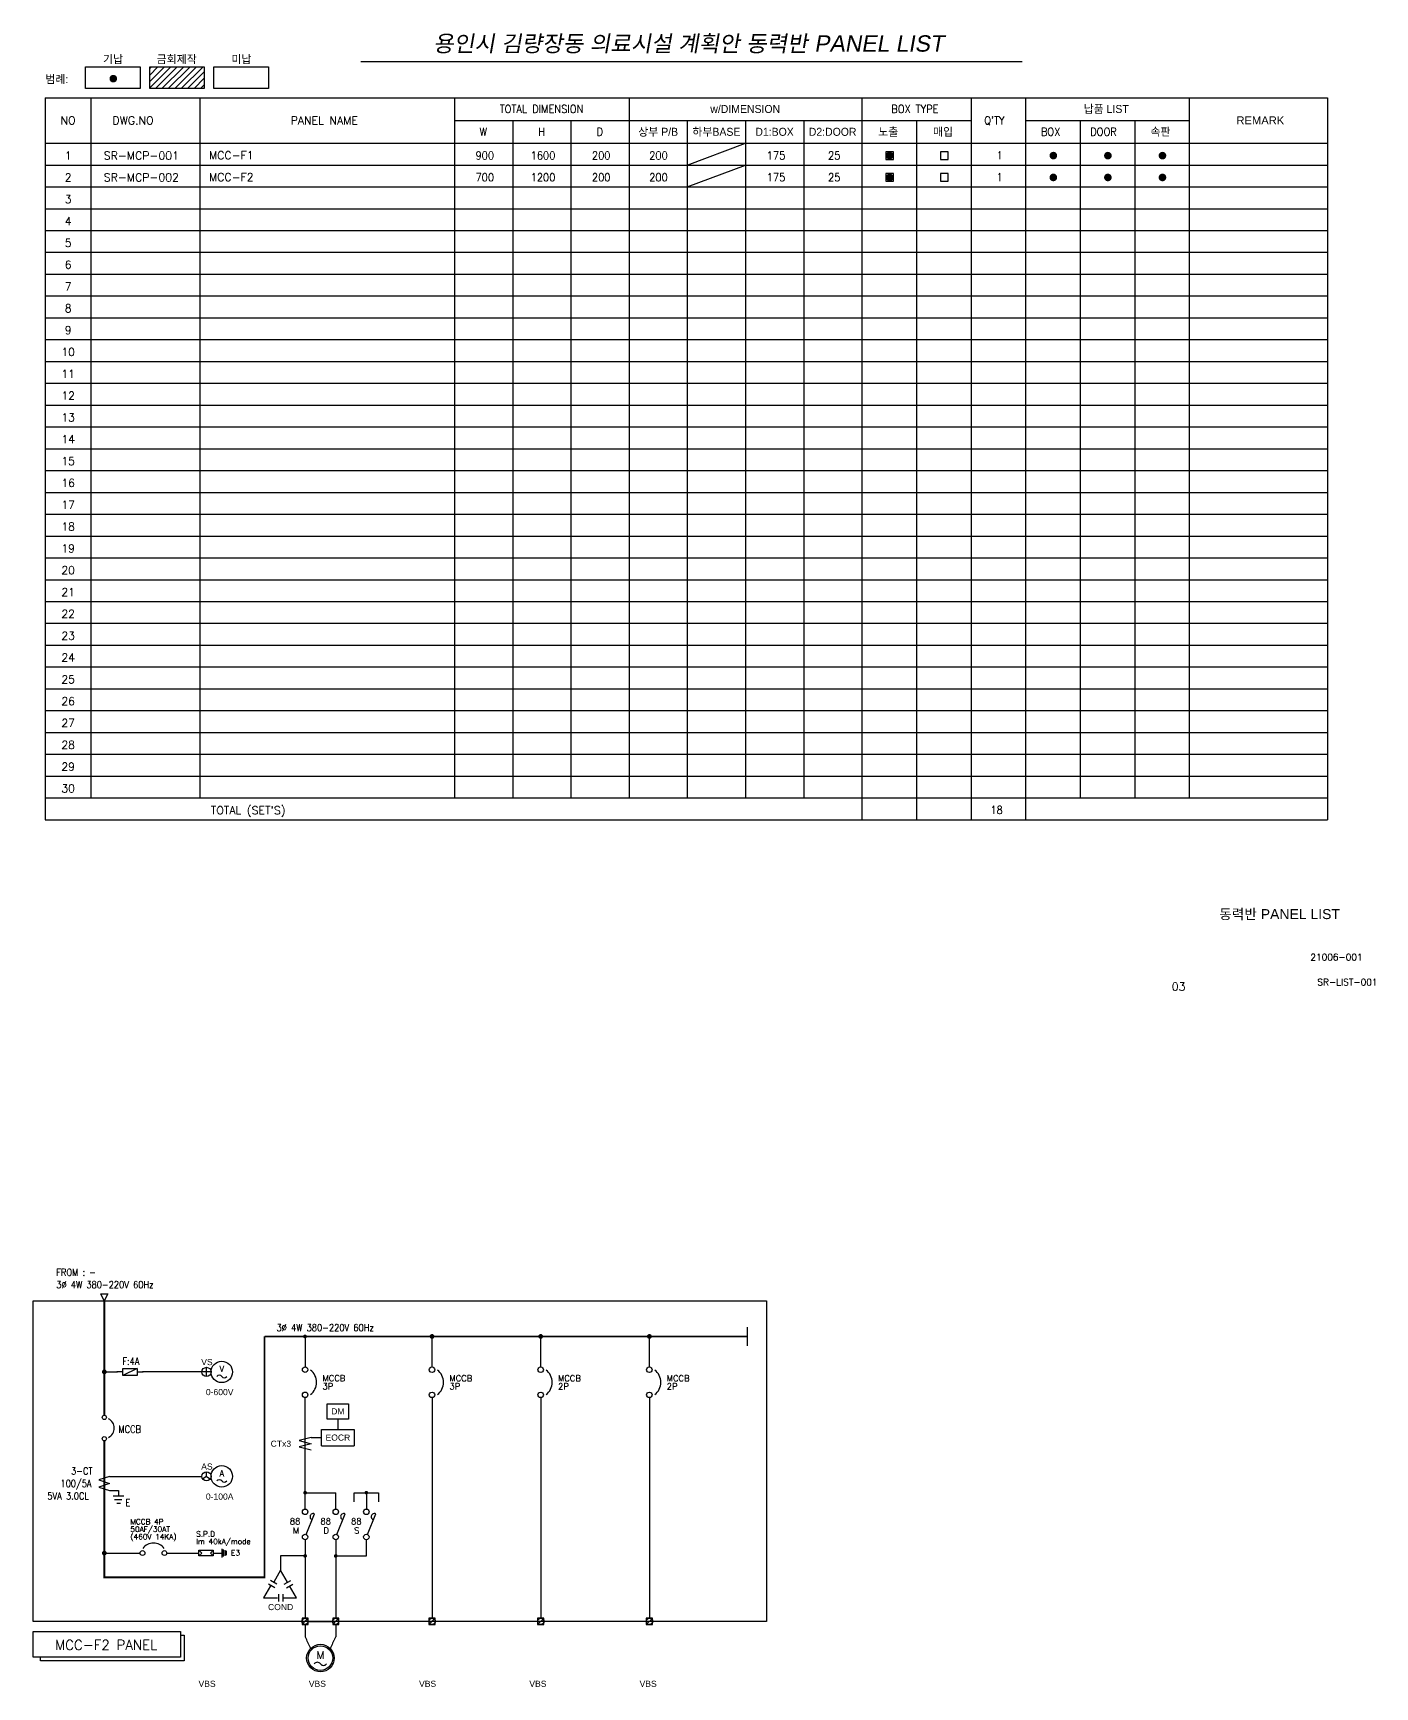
# Model space of a CAD drawing. Header units: millimetres. Extents: x 60229 to 91621, y 21923 to 36546.
# Drawn here: x 73242 to 78704, y 29641 to 36373 of the extents above; entities that cross this region are included whole.
import ezdxf
from ezdxf.enums import TextEntityAlignment as Align

# ---------------------------------------------------------------- set-up
doc = ezdxf.new("R2010")
doc.units = ezdxf.units.MM
doc.linetypes.add('HIDDEN', pattern=[2.5, 1.5, -1])
doc.linetypes.add('HIDDEN2', pattern=[3, 2, -1])
for name, color, linetype in [('1', 7, 'Continuous'), ('D1', 3, 'Continuous'), ('MCC(DZ)', 7, 'Continuous')]:
    doc.layers.add(name, color=color, linetype=linetype)
doc.styles.add('GHS', font='romans.shx', dxfattribs={"bigfont": 'ghs.shx'})
doc.styles.add('ROMAND', font='romand')
doc.styles.add('ROMANS', font='romans.shx', dxfattribs={"bigfont": 'fhg.shx'})
doc.styles.add('SD2', font='romans.shx', dxfattribs={"width": 0.9, "height": 2, "bigfont": 'ghs.shx'})
doc.styles.get("Standard").update_dxf_attribs({"font": 'arial.ttf'})
doc.styles.add('돋음체', font='gulim.ttc')

# ---------------------------------------------------------------- blocks, each defined once
blk = doc.blocks.new('E18')
at = {"layer": 'D1', "color": 7, "linetype": 'Continuous', "const_width": 0.65}
blk.add_lwpolyline([(-0.375, 0, 1), (0.375, 0, 1)], format="xyb", close=True, dxfattribs=at)
at = {"layer": 'D1', "color": 7, "linetype": 'Continuous'}
blk.add_point((0, 0), dxfattribs=at)
blk = doc.blocks.new('E24')
at = {"layer": '1', "color": 7}
for p, q in [((-2.5, 0), (-4.5, 0)), ((2.5, 1.25), (-2.5, -1.25)), ((-2.5, -1.25), (-2.5, 1.25)), ((-2.5, 1.25), (2.5, 1.25)), ((-2.5, 0), (-2.5, 0)), ((2.5, 1.25), (2.5, -1.25)), ((2.5, 0), (4.5, 0)), ((2.5, -1.25), (-2.5, -1.25))]:
    blk.add_line(p, q, dxfattribs=at)
for p in [(-4.5, 0), (4.5, 0)]:
    blk.add_point(p, dxfattribs=at)
blk = doc.blocks.new('EARTHG')
for p, q in [((-3, 0), (3, 0)), ((-2.5, -1), (2.5, -1)), ((-2, -2), (2, -2)), ((-1.5, -3), (1.5, -3))]:
    blk.add_line(p, q)

msp = doc.modelspace()

# ---------------------------------------------------------------- hatches: boundary and pattern name
at = {"linetype": 'ByBlock', "lineweight": -2}
h = msp.add_hatch(dxfattribs=at)
h.set_pattern_fill('ANSI31', color=256, scale=148.068592)
h.set_pattern_definition([(45, (72665.206, 32402.619), (-13.08754, 13.08754), [])])
h.paths.add_polyline_path([(73716.9, 36236.2), (73939, 36236.2), (73939, 36147.3), (73716.9, 36147.3)])

# ---------------------------------------------------------------- linework, layer by layer
at = {"color": 5, "lineweight": -2}
msp.add_line((74576.7, 36258.3), (77268, 36258.3), dxfattribs=at)
at = {"color": 4, "lineweight": -2}
for p, q in [((73291.7, 36110.2), (78511.1, 36110.2)), ((73291.7, 36110.2), (73291.7, 33171.1)), ((73476.7, 36110.2), (73476.7, 33259.9)), ((73920.9, 36110.2), (73920.9, 33259.9)), ((74957.4, 36110.2), (74957.4, 33259.9)), ((75668.2, 36110.2), (75668.2, 33259.9)), ((76615.8, 36110.2), (76615.8, 33259.9)), ((76615.8, 36110.2), (76615.8, 33171.1)), ((77060, 36110.2), (77060, 33171.1)), ((77282.1, 36110.2), (77282.1, 33171.1)), ((77948.4, 36110.2), (77948.4, 33259.9)), ((78511.1, 36110.2), (78511.1, 33171.1)), ((73291.7, 35925.2), (78511.1, 35925.2)), ((73291.7, 35480.9), (78511.1, 35480.9)), ((73291.7, 35036.7), (78511.1, 35036.7)), ((73291.7, 34592.5), (78511.1, 34592.5)), ((73291.7, 34148.3), (78511.1, 34148.3)), ((73291.7, 33704.1), (78511.1, 33704.1)), ((73291.7, 33259.9), (78511.1, 33259.9)), ((73291.7, 33259.9), (78511.1, 33259.9)), ((73291.7, 33259.9), (78511.1, 33259.9)), ((73291.7, 33171.1), (78511.1, 33171.1)), ((73241.9, 29907.9), (73241.9, 31212.8)), ((73241.9, 31212.8), (76227.1, 31212.8)), ((76227.1, 31212.8), (76227.1, 29907.9)), ((76227.1, 29907.9), (73241.9, 29907.9))]:
    msp.add_line(p, q, dxfattribs=at)
at = {"color": 8, "lineweight": -2}
for p, q in [((74957.4, 36017.2), (76615.8, 36017.2)), ((75194.3, 36017.2), (75194.3, 33259.9)), ((75194.3, 36017.2), (75194.3, 33259.9)), ((75431.2, 36017.2), (75431.2, 33259.9)), ((75905.1, 36017.2), (75905.1, 33259.9)), ((76142, 36017.2), (76142, 33259.9)), ((76378.9, 36017.2), (76378.9, 33259.9)), ((76615.8, 36017.2), (77060, 36017.2)), ((76837.9, 36017.2), (76837.9, 33171.1)), ((77282.1, 36017.2), (77948.4, 36017.2)), ((77504.2, 36017.2), (77504.2, 33259.9)), ((77726.3, 36017.2), (77726.3, 33259.9)), ((73291.7, 35836.3), (78511.1, 35836.3)), ((73291.7, 35836.3), (78511.1, 35836.3)), ((73291.7, 35836.3), (78511.1, 35836.3)), ((73291.7, 35747.5), (78511.1, 35747.5)), ((73291.7, 35658.6), (78511.1, 35658.6)), ((73291.7, 35569.8), (78511.1, 35569.8)), ((73291.7, 35569.8), (78511.1, 35569.8)), ((73291.7, 35392.1), (78511.1, 35392.1)), ((73291.7, 35392.1), (78511.1, 35392.1)), ((73291.7, 35303.3), (78511.1, 35303.3)), ((73291.7, 35214.4), (78511.1, 35214.4)), ((73291.7, 35214.4), (78511.1, 35214.4)), ((73291.7, 35125.6), (78511.1, 35125.6)), ((73291.7, 34947.9), (78511.1, 34947.9)), ((73291.7, 34859.1), (78511.1, 34859.1)), ((73291.7, 34770.2), (78511.1, 34770.2)), ((73291.7, 34770.2), (78511.1, 34770.2)), ((73291.7, 34681.4), (78511.1, 34681.4)), ((73291.7, 34503.7), (78511.1, 34503.7)), ((73291.7, 34503.7), (78511.1, 34503.7)), ((73291.7, 34414.9), (78511.1, 34414.9)), ((73291.7, 34326), (78511.1, 34326)), ((73291.7, 34326), (78511.1, 34326)), ((73291.7, 34237.2), (78511.1, 34237.2)), ((73291.7, 34059.5), (78511.1, 34059.5)), ((73291.7, 34059.5), (78511.1, 34059.5)), ((73291.7, 33970.6), (78511.1, 33970.6)), ((73291.7, 33881.8), (78511.1, 33881.8)), ((73291.7, 33881.8), (78511.1, 33881.8)), ((73291.7, 33793), (78511.1, 33793)), ((73291.7, 33615.3), (78511.1, 33615.3)), ((73291.7, 33615.3), (78511.1, 33615.3)), ((73291.7, 33526.4), (78511.1, 33526.4)), ((73291.7, 33437.6), (78511.1, 33437.6)), ((73291.7, 33437.6), (78511.1, 33437.6)), ((73291.7, 33348.8), (78511.1, 33348.8)), ((73291.7, 33259.9), (78511.1, 33259.9)), ((74361.8, 29920.3), (74336.8, 29920.3)), ((74336.8, 29920.3), (74336.8, 29895.4)), ((74336.8, 29895.4), (74361.8, 29895.4)), ((74358.1, 29916.7), (74340.5, 29899.1)), ((74361.8, 29895.4), (74361.8, 29920.3)), ((74461.5, 29920.3), (74461.5, 29895.4)), ((74486.5, 29920.3), (74461.5, 29920.3)), ((74461.5, 29895.4), (74486.5, 29895.4)), ((74482.8, 29916.7), (74465.2, 29899.1)), ((74486.5, 29895.4), (74486.5, 29920.3)), ((74852.6, 29921.2), (74852.6, 29894.6)), ((74879.2, 29921.2), (74852.6, 29921.2)), ((74852.6, 29894.6), (74879.2, 29894.6)), ((74875.3, 29917.3), (74856.5, 29898.5)), ((74879.2, 29894.6), (74879.2, 29921.2)), ((75295, 29921.2), (75295, 29894.6)), ((75321.6, 29921.2), (75295, 29921.2)), ((75295, 29894.6), (75321.6, 29894.6)), ((75317.7, 29917.3), (75298.9, 29898.5)), ((75321.6, 29894.6), (75321.6, 29921.2)), ((75737.4, 29921.2), (75737.4, 29894.6)), ((75764, 29921.2), (75737.4, 29921.2)), ((75737.4, 29894.6), (75764, 29894.6)), ((75760.1, 29917.3), (75741.3, 29898.5)), ((75764, 29894.6), (75764, 29921.2))]:
    msp.add_line(p, q, dxfattribs=at)
at = {"color": 8, "linetype": 'ByBlock', "lineweight": -2}
for p, q in [((75905.1, 35836.3), (76142, 35925.2)), ((75905.1, 35747.5), (76142, 35836.3))]:
    msp.add_line(p, q, dxfattribs=at)
at = {"color": 7, "lineweight": -2}
for p, q in [((73531.9, 31212.8), (73517.4, 31241.8)), ((73517.4, 31241.8), (73546.4, 31241.8)), ((73546.4, 31241.8), (73531.9, 31212.8)), ((74349.3, 31067.8), (74349.3, 30943.5)), ((74349.3, 30364.9), (74349.3, 30818.8)), ((74865.9, 30818.6), (74865.9, 29921.2)), ((75308.3, 30818.6), (75308.3, 29921.2)), ((75750.7, 30818.6), (75750.7, 29921.2)), ((74374.2, 30656), (74415.8, 30656)), ((73553.6, 30498.1), (73510.1, 30483.6)), ((73553.6, 30498.1), (73510.1, 30483.6)), ((73510.1, 30483.6), (73553.6, 30469.1)), ((73510.1, 30483.6), (73553.6, 30469.1)), ((73553.6, 30469.1), (73510.1, 30454.6)), ((73553.6, 30469.1), (73510.1, 30454.6)), ((73510.1, 30454.6), (73553.6, 30440.1)), ((73510.1, 30454.6), (73553.6, 30440.1)), ((73553.6, 30440.1), (73589.9, 30440.1)), ((73589.9, 30440.1), (73589.9, 30418.3)), ((74474, 30364.9), (74474, 30431.6)), ((73568.1, 30418.3), (73611.6, 30418.3)), ((73574, 30403.8), (73603, 30403.8)), ((73582.6, 30389.3), (73597.1, 30389.3)), ((74349.3, 30240.2), (74349.3, 29920.3)), ((74474, 30240.2), (74474, 29920.3))]:
    msp.add_line(p, q, dxfattribs=at)
at = {"lineweight": -2}
for p, q in [((76148.4, 31106), (76148.4, 31029.7)), ((74865.9, 30943.3), (74865.9, 31067.8)), ((75308.3, 30943.3), (75308.3, 31067.8)), ((75750.7, 30943.3), (75750.7, 31067.8)), ((73929.1, 30923.3), (73688.4, 30923.3)), ((74374.2, 30656), (74324.4, 30643.5)), ((74324.4, 30643.5), (74374.2, 30631.1)), ((74415.8, 30689.3), (74548.8, 30689.3)), ((74415.8, 30622.8), (74415.8, 30689.3)), ((74548.8, 30689.3), (74548.8, 30622.8)), ((74374.2, 30631.1), (74324.4, 30618.6)), ((74324.4, 30618.6), (74374.2, 30606.1)), ((74415.8, 30622.8), (74548.8, 30622.8)), ((73553.6, 30498.1), (73929.1, 30498.1)), ((74349.3, 30431.6), (74474, 30431.6)), ((74548.8, 30394.2), (74548.8, 30431.6)), ((74548.8, 30431.6), (74648.5, 30431.6)), ((74648.5, 30431.6), (74648.5, 30394.2)), ((74598.7, 30427.1), (74598.7, 30364.9)), ((74353.6, 30261.8), (74387.9, 30345.7)), ((74478.2, 30261.8), (74512.5, 30345.7)), ((74602.9, 30261.8), (74637.2, 30345.7)), ((74598.7, 30174.2), (74598.7, 30240.2)), ((73531.9, 30185.8), (73677.3, 30185.8)), ((73786.4, 30185.8), (73917.3, 30185.8)), ((73975.5, 30185.8), (74011.9, 30185.8)), ((74349.3, 30174.2), (74249.6, 30174.2)), ((74249.6, 30174.2), (74249.6, 30115.7)), ((74474, 30174.2), (74598.7, 30174.2)), ((74225.8, 30044.5), (74199.9, 30059.5)), ((74234.5, 30059.6), (74208.6, 30074.6)), ((74264.6, 30059.6), (74290.6, 30074.6)), ((74273.4, 30044.5), (74299.3, 30059.5)), ((74240.8, 30018.4), (74240.8, 29988.5)), ((74258.3, 30018.4), (74258.3, 29988.5))]:
    msp.add_line(p, q, dxfattribs=at)
at = {"color": 3, "lineweight": -2}
for p, q in [((73966.5, 30923.3), (73929.1, 30923.3)), ((73947.8, 30904.6), (73947.8, 30942.1)), ((73947.8, 30498.1), (73932.4, 30487.5)), ((73947.8, 30498.1), (73947.8, 30516.8)), ((73947.8, 30498.1), (73963.3, 30487.5)), ((73929, 30185.8), (73917.3, 30197.5)), ((73917.3, 30174.2), (73929, 30185.8)), ((73963.9, 30185.8), (73975.5, 30197.5)), ((73975.5, 30174.2), (73963.9, 30185.8))]:
    msp.add_line(p, q, dxfattribs=at)
at = {"linetype": 'HIDDEN', "lineweight": -2}
msp.add_line((74482.3, 30730.8), (74482.3, 30689.3), dxfattribs=at)
at = {"color": 7, "linetype": 'HIDDEN2', "lineweight": -2}
for p, q in [((74349.3, 29895.4), (74349.3, 29845.5)), ((74474, 29895.4), (74474, 29845.5))]:
    msp.add_line(p, q, dxfattribs=at)
at = {"color": 3, "linetype": 'HIDDEN', "lineweight": -2}
msp.add_line((74361.8, 29907.9), (74461.5, 29907.9), dxfattribs=at)
msp.add_line((74361.8, 29907.9), (74461.5, 29907.9), dxfattribs=at)
at = {"linetype": 'HIDDEN2', "lineweight": -2}
for p, q in [((74349.3, 29845.5), (74371.3, 29797.2)), ((74452, 29797.2), (74474, 29845.5))]:
    msp.add_line(p, q, dxfattribs=at)
at = {"linetype": 'ByBlock', "lineweight": -2}
for points in [[(73455.4, 36236.2), (73677.5, 36236.2), (73677.5, 36147.3), (73455.4, 36147.3)], [(73716.9, 36236.2), (73939, 36236.2), (73939, 36147.3), (73716.9, 36147.3)], [(73978.3, 36236.2), (74200.4, 36236.2), (74200.4, 36147.3), (73978.3, 36147.3)]]:
    msp.add_lwpolyline(points, close=True, dxfattribs=at)
at = {"lineweight": -2}
for points, const_width in [([(73560.7, 36187.8, 1), (73576.2, 36187.8, 1)], 15.5), ([(76721.1, 35874.5, 1), (76736.6, 35874.5, 1)], 15.5), ([(77387.4, 35874.5, 1), (77402.9, 35874.5, 1)], 15.5), ([(77609.5, 35874.5, 1), (77625, 35874.5, 1)], 15.5), ([(77831.6, 35874.5, 1), (77847.1, 35874.5, 1)], 15.5), ([(76721.1, 35785.7, 1), (76736.6, 35785.7, 1)], 15.5), ([(77387.4, 35785.7, 1), (77402.9, 35785.7, 1)], 15.5), ([(77609.5, 35785.7, 1), (77625, 35785.7, 1)], 15.5), ([(77831.6, 35785.7, 1), (77847.1, 35785.7, 1)], 15.5), ([(74345.6, 30431.6, 1), (74353.1, 30431.6, 1)], 7.48), ([(74594.9, 30431.6, 1), (74602.4, 30431.6, 1)], 7.48), ([(74345.6, 30174.2, 1), (74353.1, 30174.2, 1)], 7.48), ([(74470.2, 30174.2, 1), (74477.7, 30174.2, 1)], 7.48)]:
    msp.add_lwpolyline(points, format="xyb", close=True, dxfattribs=dict(at, const_width=const_width))
at = {"color": 8, "lineweight": -2}
for points in [[(76713.3, 35890.1), (76713.3, 35859.1), (76744.3, 35859.1), (76744.3, 35890.1), (76713.3, 35890.1)], [(76713.3, 35890.1), (76713.3, 35859.1), (76744.3, 35859.1), (76744.3, 35890.1), (76713.3, 35890.1)], [(76936.4, 35890), (76936.4, 35859), (76967.5, 35859), (76967.5, 35890), (76936.4, 35890)], [(76713.3, 35801.3), (76713.3, 35770.3), (76744.3, 35770.3), (76744.3, 35801.3), (76713.3, 35801.3)], [(76713.3, 35801.3), (76713.3, 35770.3), (76744.3, 35770.3), (76744.3, 35801.3), (76713.3, 35801.3)], [(76936.4, 35801.2), (76936.4, 35770.2), (76967.5, 35770.2), (76967.5, 35801.2), (76936.4, 35801.2)]]:
    msp.add_lwpolyline(points, dxfattribs=at)
at = {"color": 7, "lineweight": -2, "const_width": 7.25}
for points in [[(73531.9, 30746.7), (73531.9, 31212.8)], [(73531.9, 30642.3), (73531.9, 30087), (74184.3, 30087), (74184.3, 31067.8)], [(74184.3, 31067.8), (76148.4, 31067.8)]]:
    msp.add_lwpolyline(points, dxfattribs=at)
at = {"color": 6, "lineweight": -2, "const_width": 7.48}
for points in [[(74344.9, 31067.8, 1), (74352.4, 31067.8, 1)], [(74345.6, 31067.8, 1), (74353.1, 31067.8, 1)]]:
    msp.add_lwpolyline(points, format="xyb", close=True, dxfattribs=at)
at = {"color": 7, "linetype": 'Continuous', "lineweight": -2}
for points in [[(73531.9, 30923.3), (73584.1, 30923.3)], [(73531.9, 30185.8), (73584.1, 30185.8)]]:
    msp.add_lwpolyline(points, dxfattribs=at)
at = {"color": 7, "lineweight": -2}
msp.add_lwpolyline([(74439, 30793.3), (74525.6, 30793.3), (74525.6, 30730.8), (74439, 30730.8)], close=True, dxfattribs=at)
at = {"lineweight": -2}
msp.add_lwpolyline([(73917.3, 30174.2), (73917.3, 30197.5), (73975.5, 30197.5), (73975.5, 30174.2)], close=True, dxfattribs=at)
for points in [[(74277.6, 30067.1), (74249.6, 30115.7), (74221.5, 30067.1)], [(74208.4, 30052), (74180.4, 30003.5), (74236.4, 30003.5)], [(74258.3, 30003.5), (74314.4, 30003.5), (74286.3, 30052)]]:
    msp.add_lwpolyline(points, dxfattribs=at)
at = {"color": 4, "lineweight": -2}
msp.add_lwpolyline([(73242.5, 29866.9), (73842.5, 29866.9), (73842.5, 29761.9), (73242.5, 29761.9)], close=True, dxfattribs=at)
msp.add_lwpolyline([(73842.5, 29851.9), (73857.5, 29851.9), (73857.5, 29746.9), (73272.5, 29746.9), (73272.5, 29761.9)], dxfattribs=at)
at = {"lineweight": -2}
for centre, radius in [((73947.8, 30923.3), 18.7), ((74010.1, 30923.3), 43.6), ((74349.3, 30932.3), 11.2), ((74865.9, 30932.1), 11.2), ((75308.3, 30932.1), 11.2), ((75750.7, 30932.1), 11.2), ((74349.3, 30830), 11.2), ((74865.9, 30829.8), 11.2), ((75308.3, 30829.8), 11.2), ((75750.7, 30829.8), 11.2), ((73947.8, 30498.1), 18.7), ((74010.1, 30498.1), 43.6), ((74349.3, 30353.7), 11.2), ((74474, 30353.7), 11.2), ((74598.7, 30353.7), 11.2), ((74349.3, 30251.4), 11.2), ((74474, 30251.4), 11.2), ((74598.7, 30251.4), 11.2), ((73687.1, 30185.8), 9.82), ((73776.6, 30185.8), 9.82), ((74411.7, 29758.3), 56.1)]:
    msp.add_circle(centre, radius, dxfattribs=at)
at = {"color": 8, "lineweight": -2}
for centre, radius in [((74349.3, 29907.9), 12.5), ((74474, 29907.9), 12.5), ((74865.9, 29907.9), 13.3), ((75308.3, 29907.9), 13.3), ((75750.7, 29907.9), 13.3), ((74411.7, 29758.3), 49.9)]:
    msp.add_circle(centre, radius, dxfattribs=at)
at = {"lineweight": -2}
for centre, radius, start, end in [((74000.2, 30897.2), 12.5, 36.8699, 143.1301), ((74020.1, 30912.1), 12.5, 216.8699, 323.1301), ((74333.8, 30881.1), 62.3, 306.8699, 53.1301), ((74850.3, 30881), 62.3, 306.8699, 53.1301), ((75292.7, 30881), 62.3, 306.8699, 53.1301), ((75735.1, 30881), 62.3, 306.8699, 53.1301), ((74000.2, 30471.9), 12.5, 36.8699, 143.1301), ((74020.1, 30486.9), 12.5, 216.8699, 323.1301), ((74382.2, 30334), 13, 64.31161, 251.20118), ((74506.9, 30334), 13, 64.31161, 251.20118), ((74631.6, 30334), 13, 64.31161, 251.20118), ((73731.9, 30172.2), 54.5, 36.8699, 143.1301)]:
    msp.add_arc(centre, radius, start, end, dxfattribs=at)
at = {"color": 7, "lineweight": -2}
for centre, start, end in [((74399.2, 29725.5), 36.8699, 143.1301), ((74424.1, 29744.1), 216.8699, 323.1301)]:
    msp.add_arc(centre, 15.6, start, end, dxfattribs=at)
at = {"layer": 'MCC(DZ)', "color": 7, "lineweight": -2}
for centre in [(73531.9, 30738), (73531.9, 30651)]:
    msp.add_circle(centre, 8.7, dxfattribs=at)
msp.add_arc((73530.4, 30694.5), 42.1, 296.56505, 63.43495, dxfattribs=at)

# ---------------------------------------------------------------- block references
at = {"color": 7, "linetype": 'Continuous', "lineweight": -2}
for name, p, xscale, yscale, zscale in [('E18', (74865.9, 31067.8), 13.91930237613715, 13.91930237613715, 13.91930237613715), ('E18', (75308.3, 31067.8), 13.91930237613715, 13.91930237613715, 13.91930237613715), ('E18', (75750.7, 31067.8), 13.91930237613715, 13.91930237613715, 13.91930237613715), ('E18', (73531.9, 30923.3), 13.91930237613715, 13.91930237613715, 13.91930237613715), ('E24', (73636.3, 30923.3), 11.59941864677936, 11.59941864677936, 11.59941864677936), ('E18', (73531.9, 30185.8), 13.91930237613715, 13.91930237613715, 13.91930237613715)]:
    msp.add_blockref(name, p, dxfattribs=dict(at, xscale=xscale, yscale=yscale, zscale=zscale))
at = {"lineweight": -2, "xscale": 5.81823666666675, "yscale": 5.81823666666675, "zscale": 5.81823666666675, "rotation": 90}
msp.add_blockref('EARTHG', (74011.9, 30185.8), dxfattribs=at)

# ---------------------------------------------------------------- texts
at = {"color": 4, "lineweight": -2, "oblique": 10}
msp.add_text('용인시 김량장동 의료시설 계획안 동력반 PANEL LIST', height=66.631, dxfattribs=at).set_placement((75910.3, 36297.7), align=Align.CENTER)
at = {"lineweight": -2}
for s, height, style, p in [('기납', 32.58, '돋음체', (73526.4, 36250.7)), ('금회제작', 32.58, '돋음체', (73744.8, 36250.7)), ('미납', 32.58, '돋음체', (74049.3, 36250.7)), ('범례:', 32.58, '돋음체', (73291.7, 36169.5)), ('NO', 32.58, 'ROMANS', (73353.7, 36001.7)), ('DWG.NO', 32.58, 'ROMANS', (73565.1, 36001.7)), ('PANEL NAME', 32.58, 'ROMANS', (74290.6, 36001.7)), ('SR-MCP-001', 32.58, 'ROMANS', (73529.8, 35858.4)), ('MCC-F1', 32.58, 'ROMANS', (73958, 35859.5)), ('SR-MCP-002', 32.58, 'ROMANS', (73529.8, 35769.6)), ('MCC-F2', 32.58, 'ROMANS', (73958, 35770.7)), ("TOTAL (SET'S)", 32.575, 'ROMANS', (73965.4, 33193.2)), ('03', 32.58, 'ROMANS', (77877.1, 32475.8)), ('S.P.D', 21.82, 'ROMANS', (73905.8, 30252.8)), ('Im 40kA/mode', 21.818, 'ROMANS', (73905.8, 30222.3)), ('E3', 21.82, 'ROMANS', (74047.9, 30175.8))]:
    msp.add_text(s, height=height, dxfattribs=dict(at, style=style)).set_placement(p)
at = {"lineweight": -2, "style": 'ROMANS', "width": 0.9}
for s, height, p in [('TOTAL DIMENSION', 32.575, (75311.7, 36048.2)), ('W', 32.6, (75074.8, 35955.2)), ('H', 32.6, (75311.7, 35955.2)), ('D', 32.6, (75548.6, 35955.2)), ('900', 32.58, (75080.8, 35858.7)), ('200', 32.58, (75554.6, 35858.7)), ('200', 32.58, (75787.8, 35858.7)), ('700', 32.58, (75080.8, 35769.9)), ('200', 32.58, (75554.6, 35769.9)), ('200', 32.58, (75787.8, 35769.9))]:
    msp.add_text(s, height=height, dxfattribs=at).set_placement(p, align=Align.CENTER)
at = {"color": 8, "lineweight": -2, "style": '돋음체'}
for s, height, p in [('w/DIMENSION', 32.575, (76140.9, 36048.2)), ('상부 P/B', 32.58, (75786.5, 35955.2)), ('하부BASE', 32.58, (76023.4, 35955.2)), ('D1:BOX', 32.58, (76260.3, 35955.2)), ('D2:DOOR', 32.58, (76496.8, 35955.2))]:
    msp.add_text(s, height=height, dxfattribs=at).set_placement(p, align=Align.CENTER)
at = {"lineweight": -2, "style": 'ROMANS', "width": 0.9}
for s, p in [('BOX TYPE', (76735.5, 36048.2)), ("Q'TY", (77113.7, 36001.7))]:
    msp.add_text(s, height=32.58, dxfattribs=at).set_placement(p)
at = {"color": 8, "lineweight": -2, "style": '돋음체'}
for s, p in [('납품 LIST', (77518.5, 36048.2)), ('속판', (77790.5, 35955.2))]:
    msp.add_text(s, height=32.58, dxfattribs=at).set_placement(p)
at = {"lineweight": -2}
for s, height, p in [('REMARK', 32.58, (78140.5, 36001.7)), ('노출', 32.58, (76682.3, 35955.2)), ('매입', 32.58, (76905.4, 35955.2)), ('DM', 24.94, (74455.5, 30750.1)), ('EOCR', 24.94, (74432.4, 30643.5))]:
    msp.add_text(s, height=height, dxfattribs=at).set_placement(p)
at = {"color": 8, "lineweight": -2, "style": 'ROMANS', "width": 0.9}
for s, p in [('BOX', (77344.3, 35955.2)), ('DOOR', (77545.2, 35955.2))]:
    msp.add_text(s, height=32.58, dxfattribs=at).set_placement(p)
at = {"lineweight": -2, "style": 'ROMANS'}
for s, height, p in [('1', 32.6, (73384.7, 35858.5)), ('2', 32.6, (73384.7, 35769.6)), ('3', 32.6, (73384.7, 35680.8)), ('4', 32.6, (73384.7, 35591.9)), ('5', 32.6, (73384.7, 35503.1)), ('6', 32.6, (73384.7, 35414.2)), ('7', 32.6, (73384.7, 35325.4)), ('8', 32.6, (73384.7, 35236.6)), ('9', 32.6, (73384.7, 35147.7)), ('10', 32.58, (73384.7, 35058.9)), ('11', 32.58, (73384.7, 34970)), ('12', 32.58, (73384.7, 34881.2)), ('13', 32.58, (73384.7, 34792.4)), ('14', 32.58, (73384.7, 34703.5)), ('15', 32.58, (73384.7, 34614.7)), ('16', 32.58, (73384.7, 34525.8)), ('17', 32.58, (73384.7, 34437)), ('18', 32.58, (73384.7, 34348.2)), ('19', 32.58, (73384.7, 34259.3)), ('20', 32.58, (73384.7, 34170.5)), ('21', 32.58, (73384.7, 34081.6)), ('22', 32.58, (73384.7, 33992.8)), ('23', 32.58, (73384.7, 33903.9)), ('24', 32.58, (73384.7, 33815.1)), ('25', 32.58, (73384.7, 33726.3)), ('26', 32.58, (73384.7, 33637.4)), ('27', 32.58, (73384.7, 33548.6)), ('28', 32.58, (73384.7, 33459.7)), ('29', 32.58, (73384.7, 33370.9)), ('30', 32.58, (73384.7, 33282.1))]:
    msp.add_text(s, height=height, dxfattribs=at).set_placement(p, align=Align.CENTER)
at = {"color": 0, "lineweight": -2, "style": 'ROMANS', "width": 0.9}
for s, p in [('1600', (75317.7, 35858.7)), ('1200', (75317.7, 35769.9))]:
    msp.add_text(s, height=32.58, dxfattribs=at).set_placement(p, align=Align.CENTER)
at = {"color": 8, "lineweight": -2, "style": 'ROMANS', "width": 0.9}
for s, p in [('175', (76266.3, 35858.7)), ('25', (76503.2, 35858.7)), ('175', (76266.3, 35769.9)), ('25', (76503.2, 35769.9))]:
    msp.add_text(s, height=32.58, dxfattribs=at).set_placement(p, align=Align.CENTER)
at = {"lineweight": -2, "style": 'ROMANS', "width": 0.9}
for s, height, p in [('1', 32.6, (77189.2, 35859.8)), ('1', 32.6, (77189.2, 35771)), ('18', 32.58, (77189.2, 33194.6))]:
    msp.add_text(s, height=height, dxfattribs=at).set_placement(p, align=Align.RIGHT)
at = {"lineweight": -2}
for s, height, p in [('동력반 PANEL LIST', 40.719, (78316.2, 32766.6)), ('VS', 24.94, (73949.6, 30950.9)), ('0-600V', 24.94, (74001.5, 30828.6)), ('AS', 24.94, (73949.6, 30525.6)), ('0-100A', 24.94, (74001.5, 30403.4)), ('COND', 24.94, (74249.6, 29953.6))]:
    msp.add_text(s, height=height, dxfattribs=at).set_placement(p, align=Align.CENTER)
at = {"color": 7, "lineweight": -2, "style": 'ROMANS'}
for s, height, p in [('21006-001', 26.65, (78441.6, 32598.6)), ('SR-LIST-001', 26.652, (78470.1, 32496.7)), ('MCCB', 24.94, (74420, 30885.3)), ('MCCB', 24.94, (74936.6, 30885.1)), ('MCCB', 24.94, (75378.9, 30885.1)), ('MCCB', 24.94, (75821.3, 30885.1)), ('3P', 24.94, (74420, 30852)), ('3P', 24.94, (74936.6, 30851.9)), ('2P', 24.94, (75378.9, 30851.9)), ('2P', 24.94, (75821.3, 30851.9)), ('50AF/30AT', 21.82, (73638.1, 30272.2)), ('MCCB 4P', 21.82, (73638.1, 30302.7)), ('88', 24.94, (74287, 30302.6)), ('88', 24.94, (74411.7, 30302.6)), ('88', 24.94, (74536.3, 30302.6)), ('(460V 14KA)', 21.818, (73638.1, 30241.6)), ('M', 24.9, (74299.4, 30265.2)), ('D', 24.9, (74424.1, 30265.2)), ('S', 24.9, (74548.8, 30265.2))]:
    msp.add_text(s, height=height, dxfattribs=at).set_placement(p)
at = {"color": 7, "lineweight": -2, "style": 'SD2', "width": 0.85}
for s, height, p in [('FROM : -', 29, (73336.3, 31328.9)), ('3%%C 4W 380-220V 60Hz', 28.999, (73336.3, 31278.1)), ('3%%C 4W 380-220V 60Hz', 28.999, (74232.9, 31103.8)), ('3-CT', 29, (73396.4, 30519.8)), ('5VA 3.0CL', 29, (73299.8, 30418.3)), ('100/5A', 29, (73353.3, 30469.1))]:
    msp.add_text(s, height=height, dxfattribs=at).set_placement(p, align=Align.MIDDLE_LEFT)
for s, p in [('F:4A', (73605.3, 30952.3)), ('MCCB', (73589.5, 30675.7)), ('E', (73617.5, 30376.6))]:
    msp.add_text(s, height=29, dxfattribs=at).set_placement(p)
at = {"lineweight": -2}
for s, height, style, p in [('V', 24.9, 'ROMANS', (74010.1, 30935.8)), ('A', 24.9, 'ROMANS', (74010.1, 30510.5)), ('MCC-F2 PANEL', 40, 'GHS', (73539.4, 29812))]:
    msp.add_text(s, height=height, dxfattribs=dict(at, style=style)).set_placement(p, align=Align.MIDDLE)
msp.add_text('CTx3', height=24.94, dxfattribs=at).set_placement((74292.3, 30618.6), align=Align.RIGHT)
at = {"color": 7, "lineweight": -2, "style": 'ROMAND'}
msp.add_text('M', height=31.2, dxfattribs=at).set_placement((74411.7, 29755.9), align=Align.CENTER)
at = {"color": 0, "lineweight": -2}
for p in [(73950.3, 29641.3), (74399.2, 29641.3), (74848, 29641.3), (75296.9, 29641.3), (75745.7, 29641.3)]:
    msp.add_text('VBS', height=24.94, dxfattribs=at).set_placement(p, align=Align.CENTER)

doc.saveas('drawing.dxf')
